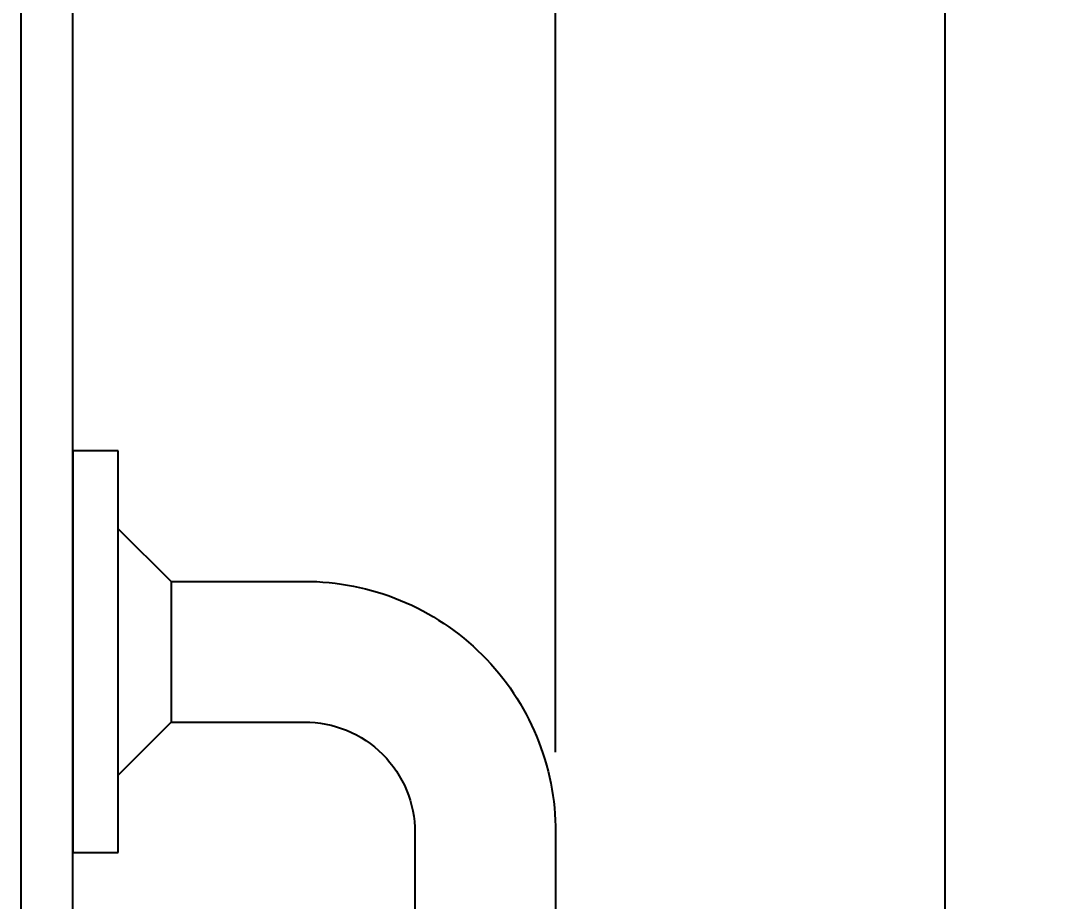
# Model space of a CAD drawing. Header units: inches. Extents: x 129892 to 140765, y 18172 to 24435.
# Drawn here: x 130258.3 to 130516, y 22274.2 to 22493.3 of the extents above; entities that cross this region are included whole.
import ezdxf

# ---------------------------------------------------------------- set-up
doc = ezdxf.new("R2010")
doc.units = ezdxf.units.IN
doc.header["$MEASUREMENT"] = 0
doc.header["$PDMODE"] = 66
doc.layers.add('W.C', color=3, linetype='Continuous')
doc.styles.add('EXCELSIOR', font='dim.shx', dxfattribs={"height": 45})
doc.dimstyles.new('EXCELSIOR', dxfattribs={"dimtxt": 50, "dimasz": 15, "dimexe": 20, "dimexo": 20, "dimgap": 10, "dimtad": 1, "dimdec": 0, "dimtxsty": 'EXCELSIOR', "dimblk": 'OBLIQUE', "dimcen": 2.5, "dimclrd": 1, "dimclre": 1, "dimclrt": 1, "dimadec": 0, "dimazin": 0, "dimtfac": 1, "dimtdec": 0, "dimtofl": 0, "dimtmove": 0, "dimatfit": 3, "dimfxl": 0, "dimlwd": 25, "dimarcsym": 0})

# ---------------------------------------------------------------- blocks, each defined once
blk = doc.blocks.new('_OBLIQUE')
at = {"color": 0, "linetype": 'ByBlock'}
blk.add_line((-0.5, -0.5), (0.5, 0.5), dxfattribs=at)
blk = doc.blocks.new('*D151')
at = {"color": 1, "lineweight": -2}
for p, q in [((130291.25, 22568.59), (130508.07, 22568.59)), ((130291.25, 21654.24), (130508.07, 21654.24))]:
    blk.add_line(p, q, dxfattribs=at)
at = {"color": 1, "lineweight": 25}
blk.add_line((130488.07, 22568.59), (130488.07, 21654.24), dxfattribs=at)
at = {"layer": 'Defpoints', "color": 0}
for p in [(130271.25, 22568.59), (130271.25, 21654.24), (130488.07, 21654.24)]:
    blk.add_point(p, dxfattribs=at)
at = {"color": 1, "lineweight": 25, "xscale": 15, "yscale": 15, "zscale": 15}
for p, rotation in [((130488.07, 22568.59), 90), ((130488.07, 21654.24), 270)]:
    blk.add_blockref('_OBLIQUE', p, dxfattribs=dict(at, rotation=rotation))
at = {"color": 1, "insert": (130455.57, 22111.41), "char_height": 45, "attachment_point": 5, "rotation": 90, "style": 'EXCELSIOR'}
blk.add_mtext('914', dxfattribs=at)
blk = doc.blocks.new('A$C3EB21357')
at = {"color": 252}
blk.add_lwpolyline([(120, 449.92), (120, 549.92)], dxfattribs=at)
at = {"layer": 'W.C', "color": 252}
for p, q in [((108.8, 449.92), (108.8, 549.92)), ((108.8, 549.92), (120, 549.92)), ((108.8, 530.52), (95.6, 517.42)), ((95.6, 517.42), (62.5, 517.42)), ((95.6, 517.42), (95.6, 482.42)), ((95.6, 482.42), (62.5, 482.42)), ((95.6, 482.42), (108.8, 469.22)), ((0, 454.92), (0, 92.7)), ((35, 454.92), (35, 92.7)), ((120, 449.92), (108.8, 449.92))]:
    blk.add_line(p, q, dxfattribs=at)
for radius, start, end in [(62.39, 89.9016, 180.0984), (27.39, 89.7766, 180.2234)]:
    blk.add_arc((62.39, 455.03), radius, start, end, dxfattribs=at)
blk = doc.blocks.new('*D152')
at = {"color": 1, "lineweight": -2}
for p, q in [((130271.25, 22588.59), (130271.25, 22976.86)), ((130391.25, 22311.33), (130391.25, 22976.86))]:
    blk.add_line(p, q, dxfattribs=at)
at = {"color": 1, "lineweight": 25}
for p, q in [((130271.25, 22956.86), (130391.25, 22956.86)), ((130391.25, 22956.86), (131169.83, 22956.86))]:
    blk.add_line(p, q, dxfattribs=at)
at = {"layer": 'Defpoints', "color": 0}
for p in [(130391.25, 22956.86), (130271.25, 22568.59), (130391.25, 22291.33)]:
    blk.add_point(p, dxfattribs=at)
at = {"color": 1, "lineweight": 25, "xscale": 15, "yscale": 15, "zscale": 15, "rotation": 180}
blk.add_blockref('_OBLIQUE', (130271.25, 22956.86), dxfattribs=at)
at = {"color": 1, "lineweight": 25, "xscale": 15, "yscale": 15, "zscale": 15}
blk.add_blockref('_OBLIQUE', (130391.25, 22956.86), dxfattribs=at)
at = {"color": 1, "insert": (130788.04, 23001.14), "char_height": 45, "attachment_point": 5, "style": 'EXCELSIOR'}
blk.add_mtext('120 GRAB RAIL (TBC)', dxfattribs=at)
blk = doc.blocks.new('*D153')
at = {"color": 1, "lineweight": -2}
for p, q in [((130391.25, 22311.33), (130391.25, 22867.69)), ((131091.25, 22569.99), (131091.25, 22867.69))]:
    blk.add_line(p, q, dxfattribs=at)
at = {"color": 1, "lineweight": 25}
blk.add_line((130391.25, 22847.69), (131091.25, 22847.69), dxfattribs=at)
at = {"layer": 'Defpoints', "color": 0}
for p in [(131091.25, 22847.69), (131091.25, 22549.99), (130391.25, 22291.33)]:
    blk.add_point(p, dxfattribs=at)
at = {"color": 1, "lineweight": 25, "xscale": 15, "yscale": 15, "zscale": 15, "rotation": 180}
blk.add_blockref('_OBLIQUE', (130391.25, 22847.69), dxfattribs=at)
at = {"color": 1, "lineweight": 25, "xscale": 15, "yscale": 15, "zscale": 15}
blk.add_blockref('_OBLIQUE', (131091.25, 22847.69), dxfattribs=at)
at = {"color": 1, "insert": (130741.25, 22880.19), "char_height": 45, "attachment_point": 5, "style": 'EXCELSIOR'}
blk.add_mtext('700 CLEAR', dxfattribs=at)

msp = doc.modelspace()

# ---------------------------------------------------------------- linework, layer by layer
msp.add_lwpolyline([(130258.25, 22568.59), (130258.25, 21654.24), (130271.25, 21654.24), (130271.25, 22568.59)], close=True)

# ---------------------------------------------------------------- block references
at = {"color": 30, "xscale": -1}
msp.add_blockref('A$C3EB21357', (130391.26, 21836.41), dxfattribs=at)

# ---------------------------------------------------------------- dimensions: what is measured, and where the dimension line sits
at = {"color": 2}
for base, p1, p2, text, picture, middle in [((130391.25, 22956.86), (130271.25, 22568.59), (130391.25, 22291.33), '<> GRAB RAIL (TBC)', '*D152', (130788.04, 23001.14)), ((131091.25, 22847.69), (130391.25, 22291.33), (131091.25, 22549.99), '<> CLEAR', '*D153', (130741.25, 22880.19))]:
    dim = msp.add_linear_dim(base=base, p1=p1, p2=p2, text=text, dimstyle='EXCELSIOR', dxfattribs=at)
    dim.commit()
    dim.dimension.update_dxf_attribs({"geometry": picture, "text_midpoint": middle})
dim = msp.add_linear_dim(base=(130488.07, 21654.24), p1=(130271.25, 22568.59), p2=(130271.25, 21654.24), angle=90, dimstyle='EXCELSIOR')
dim.commit()
dim.dimension.update_dxf_attribs({"geometry": '*D151', "text_midpoint": (130455.57, 22111.41)})

doc.saveas('drawing.dxf')
